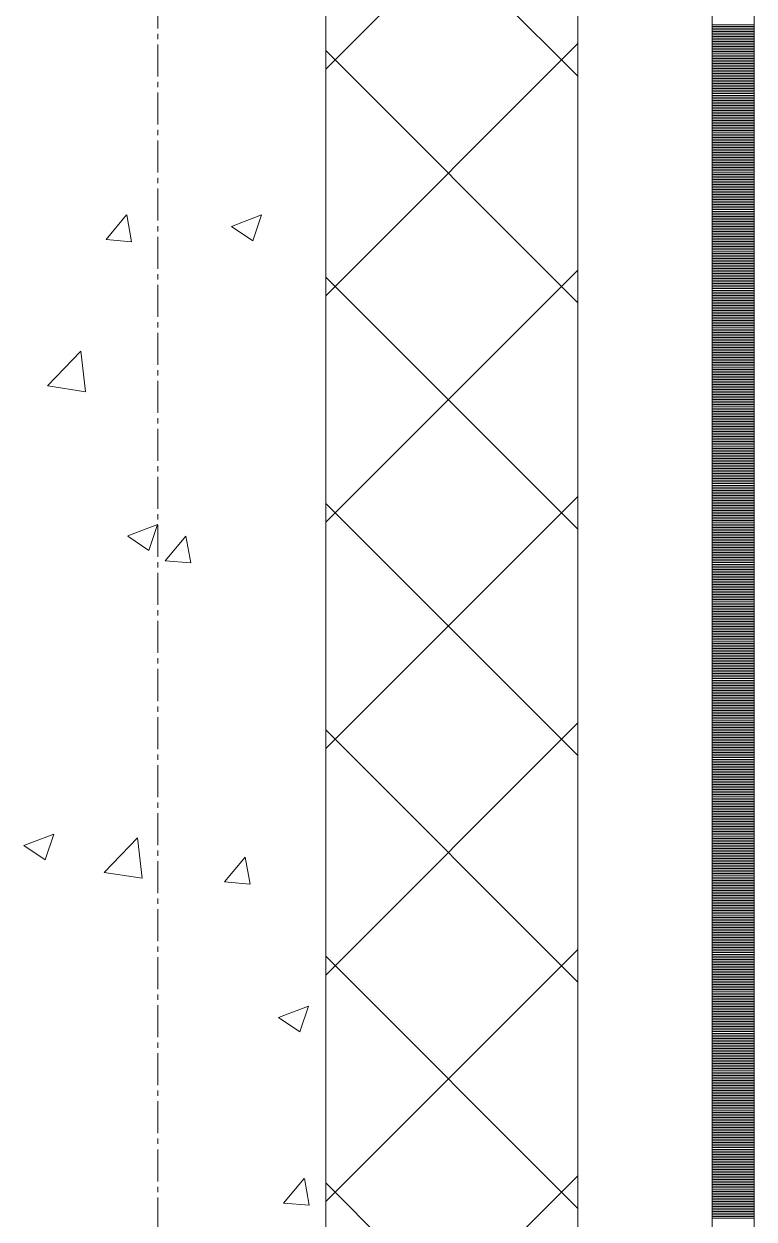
# Model space of a CAD drawing. Header units: millimetres. Extents: x 470010 to 1231400, y -134005 to 421770.
# Drawn here: x 529025 to 529460, y -79570 to -78859 of the extents above; entities that cross this region are included whole.
import ezdxf

# ---------------------------------------------------------------- set-up
doc = ezdxf.new("R2010")
doc.units = ezdxf.units.MM
doc.linetypes.add('CENTER2', pattern=[28.575, 19.05, -3.175, 3.175, -3.175])
doc.layers.add('АР_Оси_РД_100', color=7, linetype='Continuous', lineweight=0, true_color=0x525252)
for name, color, linetype, lineweight in [('АР_Стены ПЕНОблок', 52, 'Continuous', 20), ('АР_Тонкая', 254, 'Continuous', 5), ('АР_Утеплитель', 31, 'Continuous', 0), ('АР_Штриховка', 8, 'Continuous', 0)]:
    doc.layers.add(name, color=color, linetype=linetype, lineweight=lineweight)

msp = doc.modelspace()

# ---------------------------------------------------------------- linework, layer by layer
at = {"layer": 'АР_Оси_РД_100', "linetype": 'CENTER2'}
msp.add_line((529104.533, -97435.876), (529104.533, -61707.197), dxfattribs=at)
at = {"layer": 'АР_Стены ПЕНОблок', "color": 18, "linetype": 'Continuous', "lineweight": 20, "true_color": 0x000000}
msp.add_line((529204.532, -81935.876), (529204.532, -71735.876), dxfattribs=at)
at = {"layer": 'АР_Тонкая', "color": 18, "linetype": 'Continuous', "lineweight": 5, "true_color": 0x000000}
for p, q in [((529354.532, -71735.876), (529354.532, -81935.876)), ((529434.532, -81935.876), (529434.532, -71735.876)), ((529434.532, -71735.876), (529434.532, -81935.876)), ((529459.532, -81935.876), (529459.532, -71735.876))]:
    msp.add_line(p, q, dxfattribs=at)
at = {"layer": 'АР_Утеплитель', "color": 18, "linetype": 'Continuous', "lineweight": 0, "true_color": 0x000000}
for p, q in [((529204.532, -71735.876), (529204.532, -81935.876)), ((529354.532, -81935.876), (529354.532, -71735.876))]:
    msp.add_line(p, q, dxfattribs=at)
at = {"layer": 'АР_Штриховка', "color": 18, "linetype": 'Continuous', "lineweight": 0, "true_color": 0x000000}
for p, q in [((529204.532, -78886.396), (529354.532, -78736.396)), ((529354.532, -78890.54), (529204.532, -78740.54)), ((529434.532, -78859.876), (529459.532, -78859.876)), ((529434.532, -78860.876), (529459.532, -78860.876)), ((529434.532, -78861.876), (529459.532, -78861.876)), ((529434.532, -78862.876), (529459.532, -78862.876)), ((529434.532, -78863.876), (529459.532, -78863.876)), ((529204.532, -79021.1), (529354.532, -78871.1)), ((529434.532, -78864.876), (529459.532, -78864.876)), ((529434.532, -78865.876), (529459.532, -78865.876)), ((529434.532, -78866.876), (529459.532, -78866.876)), ((529434.532, -78867.876), (529459.532, -78867.876)), ((529434.532, -78868.876), (529459.532, -78868.876)), ((529434.532, -78869.876), (529459.532, -78869.876)), ((529434.532, -78870.876), (529459.532, -78870.876)), ((529354.532, -79025.243), (529204.532, -78875.243)), ((529434.532, -78871.876), (529459.532, -78871.876)), ((529434.532, -78872.876), (529459.532, -78872.876)), ((529434.532, -78873.876), (529459.532, -78873.876)), ((529434.532, -78874.876), (529459.532, -78874.876)), ((529434.532, -78875.876), (529459.532, -78875.876)), ((529434.532, -78876.876), (529459.532, -78876.876)), ((529434.532, -78877.876), (529459.532, -78877.876)), ((529434.532, -78878.876), (529459.532, -78878.876)), ((529434.532, -78879.876), (529459.532, -78879.876)), ((529434.532, -78880.876), (529459.532, -78880.876)), ((529434.532, -78881.876), (529459.532, -78881.876)), ((529434.532, -78882.876), (529459.532, -78882.876)), ((529434.532, -78883.876), (529459.532, -78883.876)), ((529434.532, -78884.876), (529459.532, -78884.876)), ((529434.532, -78885.876), (529459.532, -78885.876)), ((529434.532, -78886.876), (529459.532, -78886.876)), ((529434.532, -78887.876), (529459.532, -78887.876)), ((529434.532, -78888.876), (529459.532, -78888.876)), ((529434.532, -78889.876), (529459.532, -78889.876)), ((529434.532, -78890.876), (529459.532, -78890.876)), ((529434.532, -78891.876), (529459.532, -78891.876)), ((529434.532, -78892.876), (529459.532, -78892.876)), ((529434.532, -78893.876), (529459.532, -78893.876)), ((529434.532, -78894.876), (529459.532, -78894.876)), ((529434.532, -78895.876), (529459.532, -78895.876)), ((529434.532, -78896.876), (529459.532, -78896.876)), ((529434.532, -78897.876), (529459.532, -78897.876)), ((529434.532, -78898.876), (529459.532, -78898.876)), ((529434.532, -78899.876), (529459.532, -78899.876)), ((529434.532, -78900.876), (529459.532, -78900.876)), ((529434.532, -78901.876), (529459.532, -78901.876)), ((529434.532, -78902.876), (529459.532, -78902.876)), ((529434.532, -78903.876), (529459.532, -78903.876)), ((529434.532, -78904.876), (529459.532, -78904.876)), ((529434.532, -78905.876), (529459.532, -78905.876)), ((529434.532, -78906.876), (529459.532, -78906.876)), ((529434.532, -78907.876), (529459.532, -78907.876)), ((529434.532, -78908.876), (529459.532, -78908.876)), ((529434.532, -78909.876), (529459.532, -78909.876)), ((529434.532, -78910.876), (529459.532, -78910.876)), ((529434.532, -78911.876), (529459.532, -78911.876)), ((529434.532, -78912.876), (529459.532, -78912.876)), ((529434.532, -78913.876), (529459.532, -78913.876)), ((529434.532, -78914.876), (529459.532, -78914.876)), ((529434.532, -78915.876), (529459.532, -78915.876)), ((529434.532, -78916.876), (529459.532, -78916.876)), ((529434.532, -78917.876), (529459.532, -78917.876)), ((529434.532, -78918.876), (529459.532, -78918.876)), ((529434.532, -78919.876), (529459.532, -78919.876)), ((529434.532, -78920.876), (529459.532, -78920.876)), ((529434.532, -78921.876), (529459.532, -78921.876)), ((529434.532, -78922.876), (529459.532, -78922.876)), ((529434.532, -78923.876), (529459.532, -78923.876)), ((529434.532, -78924.876), (529459.532, -78924.876)), ((529434.532, -78925.876), (529459.532, -78925.876)), ((529434.532, -78926.876), (529459.532, -78926.876)), ((529434.532, -78927.876), (529459.532, -78927.876)), ((529434.532, -78928.876), (529459.532, -78928.876)), ((529434.532, -78929.876), (529459.532, -78929.876)), ((529434.532, -78930.876), (529459.532, -78930.876)), ((529434.532, -78931.876), (529459.532, -78931.876)), ((529434.532, -78932.876), (529459.532, -78932.876)), ((529434.532, -78933.876), (529459.532, -78933.876)), ((529434.532, -78934.876), (529459.532, -78934.876)), ((529434.532, -78935.876), (529459.532, -78935.876)), ((529434.532, -78936.876), (529459.532, -78936.876)), ((529434.532, -78937.876), (529459.532, -78937.876)), ((529434.532, -78938.876), (529459.532, -78938.876)), ((529434.532, -78939.876), (529459.532, -78939.876)), ((529434.532, -78940.876), (529459.532, -78940.876)), ((529434.532, -78941.876), (529459.532, -78941.876)), ((529434.532, -78942.876), (529459.532, -78942.876)), ((529434.532, -78943.876), (529459.532, -78943.876)), ((529434.532, -78944.876), (529459.532, -78944.876)), ((529434.532, -78945.876), (529459.532, -78945.876)), ((529434.532, -78946.876), (529459.532, -78946.876)), ((529434.532, -78947.876), (529459.532, -78947.876)), ((529434.532, -78948.876), (529459.532, -78948.876)), ((529434.532, -78949.876), (529459.532, -78949.876)), ((529434.532, -78950.876), (529459.532, -78950.876)), ((529434.532, -78951.876), (529459.532, -78951.876)), ((529434.532, -78952.876), (529459.532, -78952.876)), ((529434.532, -78953.876), (529459.532, -78953.876)), ((529434.532, -78954.876), (529459.532, -78954.876)), ((529434.532, -78955.876), (529459.532, -78955.876)), ((529434.532, -78956.876), (529459.532, -78956.876)), ((529434.532, -78957.876), (529459.532, -78957.876)), ((529434.532, -78958.876), (529459.532, -78958.876)), ((529434.532, -78959.876), (529459.532, -78959.876)), ((529434.532, -78960.876), (529459.532, -78960.876)), ((529434.532, -78961.876), (529459.532, -78961.876)), ((529434.532, -78962.876), (529459.532, -78962.876)), ((529434.532, -78963.876), (529459.532, -78963.876)), ((529434.532, -78964.876), (529459.532, -78964.876)), ((529434.532, -78965.876), (529459.532, -78965.876)), ((529434.532, -78966.876), (529459.532, -78966.876)), ((529434.532, -78967.876), (529459.532, -78967.876)), ((529434.532, -78968.876), (529459.532, -78968.876)), ((529434.532, -78969.876), (529459.532, -78969.876)), ((529073.774, -78987.645), (529086.019, -78973.052)), ((529089.029, -78988.961), (529086.092, -78973.04)), ((529148.507, -78979.806), (529166.291, -78972.979)), ((529161.126, -78988.373), (529166.276, -78973.024)), ((529434.532, -78970.876), (529459.532, -78970.876)), ((529434.532, -78971.876), (529459.532, -78971.876)), ((529434.532, -78972.876), (529459.532, -78972.876)), ((529434.532, -78973.876), (529459.532, -78973.876)), ((529434.532, -78974.876), (529459.532, -78974.876)), ((529434.532, -78975.876), (529459.532, -78975.876)), ((529434.532, -78976.876), (529459.532, -78976.876)), ((529434.532, -78977.876), (529459.532, -78977.876)), ((529148.487, -78979.85), (529161.121, -78988.372)), ((529434.532, -78978.876), (529459.532, -78978.876)), ((529434.532, -78979.876), (529459.532, -78979.876)), ((529434.532, -78980.876), (529459.532, -78980.876)), ((529434.532, -78981.876), (529459.532, -78981.876)), ((529434.532, -78982.876), (529459.532, -78982.876)), ((529434.532, -78983.876), (529459.532, -78983.876)), ((529434.532, -78984.876), (529459.532, -78984.876)), ((529073.774, -78987.647), (529088.956, -78988.975)), ((529434.532, -78985.876), (529459.532, -78985.876)), ((529434.532, -78986.876), (529459.532, -78986.876)), ((529434.532, -78987.876), (529459.532, -78987.876)), ((529434.532, -78988.876), (529459.532, -78988.876)), ((529434.532, -78989.876), (529459.532, -78989.876)), ((529434.532, -78990.876), (529459.532, -78990.876)), ((529434.532, -78991.876), (529459.532, -78991.876)), ((529434.532, -78992.876), (529459.532, -78992.876)), ((529434.532, -78993.876), (529459.532, -78993.876)), ((529434.532, -78994.876), (529459.532, -78994.876)), ((529434.532, -78995.876), (529459.532, -78995.876)), ((529434.532, -78996.876), (529459.532, -78996.876)), ((529434.532, -78997.876), (529459.532, -78997.876)), ((529434.532, -78998.876), (529459.532, -78998.876)), ((529204.532, -79155.804), (529354.532, -79005.804)), ((529434.532, -78999.876), (529459.532, -78999.876)), ((529434.532, -79000.876), (529459.532, -79000.876)), ((529434.532, -79001.876), (529459.532, -79001.876)), ((529434.532, -79002.876), (529459.532, -79002.876)), ((529434.532, -79003.876), (529459.532, -79003.876)), ((529434.532, -79004.876), (529459.532, -79004.876)), ((529434.532, -79005.876), (529459.532, -79005.876)), ((529354.532, -79159.947), (529204.532, -79009.947)), ((529434.532, -79006.876), (529459.532, -79006.876)), ((529434.532, -79007.876), (529459.532, -79007.876)), ((529434.532, -79008.876), (529459.532, -79008.876)), ((529434.532, -79009.876), (529459.532, -79009.876)), ((529434.532, -79010.876), (529459.532, -79010.876)), ((529434.532, -79011.876), (529459.532, -79011.876)), ((529434.532, -79012.876), (529459.532, -79012.876)), ((529434.532, -79013.876), (529459.532, -79013.876)), ((529434.532, -79014.876), (529459.532, -79014.876)), ((529434.532, -79015.876), (529459.532, -79015.876)), ((529434.532, -79016.876), (529459.532, -79016.876)), ((529434.532, -79017.876), (529459.532, -79017.876)), ((529434.532, -79018.876), (529459.532, -79018.876)), ((529434.532, -79019.876), (529459.532, -79019.876)), ((529434.532, -79020.876), (529459.532, -79020.876)), ((529434.532, -79021.876), (529459.532, -79021.876)), ((529434.532, -79022.876), (529459.532, -79022.876)), ((529434.532, -79023.876), (529459.532, -79023.876)), ((529434.532, -79024.876), (529459.532, -79024.876)), ((529434.532, -79025.876), (529459.532, -79025.876)), ((529434.532, -79026.876), (529459.532, -79026.876)), ((529434.532, -79027.876), (529459.532, -79027.876)), ((529434.532, -79028.876), (529459.532, -79028.876)), ((529434.532, -79029.876), (529459.532, -79029.876)), ((529434.532, -79030.876), (529459.532, -79030.876)), ((529434.532, -79031.876), (529459.532, -79031.876)), ((529434.532, -79032.876), (529459.532, -79032.876)), ((529434.532, -79033.876), (529459.532, -79033.876)), ((529434.532, -79034.876), (529459.532, -79034.876)), ((529434.532, -79035.876), (529459.532, -79035.876)), ((529434.532, -79036.876), (529459.532, -79036.876)), ((529434.532, -79037.876), (529459.532, -79037.876)), ((529434.532, -79038.876), (529459.532, -79038.876)), ((529434.532, -79039.876), (529459.532, -79039.876)), ((529434.532, -79040.876), (529459.532, -79040.876)), ((529434.532, -79041.876), (529459.532, -79041.876)), ((529434.532, -79042.876), (529459.532, -79042.876)), ((529434.532, -79043.876), (529459.532, -79043.876)), ((529434.532, -79044.876), (529459.532, -79044.876)), ((529434.532, -79045.876), (529459.532, -79045.876)), ((529434.532, -79046.876), (529459.532, -79046.876)), ((529434.532, -79047.876), (529459.532, -79047.876)), ((529434.532, -79048.876), (529459.532, -79048.876)), ((529039.026, -79074.639), (529058.81, -79054.02)), ((529061.637, -79078.14), (529058.831, -79054.017)), ((529434.532, -79049.876), (529459.532, -79049.876)), ((529434.532, -79050.876), (529459.532, -79050.876)), ((529434.532, -79051.876), (529459.532, -79051.876)), ((529434.532, -79052.876), (529459.532, -79052.876)), ((529434.532, -79053.876), (529459.532, -79053.876)), ((529434.532, -79054.876), (529459.532, -79054.876)), ((529434.532, -79055.876), (529459.532, -79055.876)), ((529434.532, -79056.876), (529459.532, -79056.876)), ((529434.532, -79057.876), (529459.532, -79057.876)), ((529434.532, -79058.876), (529459.532, -79058.876)), ((529434.532, -79059.876), (529459.532, -79059.876)), ((529434.532, -79060.876), (529459.532, -79060.876)), ((529434.532, -79061.876), (529459.532, -79061.876)), ((529434.532, -79062.876), (529459.532, -79062.876)), ((529434.532, -79063.876), (529459.532, -79063.876)), ((529434.532, -79064.876), (529459.532, -79064.876)), ((529434.532, -79065.876), (529459.532, -79065.876)), ((529434.532, -79066.876), (529459.532, -79066.876)), ((529434.532, -79067.876), (529459.532, -79067.876)), ((529434.532, -79068.876), (529459.532, -79068.876)), ((529434.532, -79069.876), (529459.532, -79069.876)), ((529039.042, -79074.671), (529061.631, -79078.174)), ((529434.532, -79070.876), (529459.532, -79070.876)), ((529434.532, -79071.876), (529459.532, -79071.876)), ((529434.532, -79072.876), (529459.532, -79072.876)), ((529434.532, -79073.876), (529459.532, -79073.876)), ((529434.532, -79074.876), (529459.532, -79074.876)), ((529434.532, -79075.876), (529459.532, -79075.876)), ((529434.532, -79076.876), (529459.532, -79076.876)), ((529434.532, -79077.876), (529459.532, -79077.876)), ((529434.532, -79078.876), (529459.532, -79078.876)), ((529434.532, -79079.876), (529459.532, -79079.876)), ((529434.532, -79080.876), (529459.532, -79080.876)), ((529434.532, -79081.876), (529459.532, -79081.876)), ((529434.532, -79082.876), (529459.532, -79082.876)), ((529434.532, -79083.876), (529459.532, -79083.876)), ((529434.532, -79084.876), (529459.532, -79084.876)), ((529434.532, -79085.876), (529459.532, -79085.876)), ((529434.532, -79086.876), (529459.532, -79086.876)), ((529434.532, -79087.876), (529459.532, -79087.876)), ((529434.532, -79088.876), (529459.532, -79088.876)), ((529434.532, -79089.876), (529459.532, -79089.876)), ((529434.532, -79090.876), (529459.532, -79090.876)), ((529434.532, -79091.876), (529459.532, -79091.876)), ((529434.532, -79092.876), (529459.532, -79092.876)), ((529434.532, -79093.876), (529459.532, -79093.876)), ((529434.532, -79094.876), (529459.532, -79094.876)), ((529434.532, -79095.876), (529459.532, -79095.876)), ((529434.532, -79096.876), (529459.532, -79096.876)), ((529434.532, -79097.876), (529459.532, -79097.876)), ((529434.532, -79098.876), (529459.532, -79098.876)), ((529434.532, -79099.876), (529459.532, -79099.876)), ((529434.532, -79100.876), (529459.532, -79100.876)), ((529434.532, -79101.876), (529459.532, -79101.876)), ((529434.532, -79102.876), (529459.532, -79102.876)), ((529434.532, -79103.876), (529459.532, -79103.876)), ((529434.532, -79104.876), (529459.532, -79104.876)), ((529434.532, -79105.876), (529459.532, -79105.876)), ((529434.532, -79106.876), (529459.532, -79106.876)), ((529434.532, -79107.876), (529459.532, -79107.876)), ((529434.532, -79108.876), (529459.532, -79108.876)), ((529434.532, -79109.876), (529459.532, -79109.876)), ((529434.532, -79110.876), (529459.532, -79110.876)), ((529434.532, -79111.876), (529459.532, -79111.876)), ((529434.532, -79112.876), (529459.532, -79112.876)), ((529434.532, -79113.876), (529459.532, -79113.876)), ((529434.532, -79114.876), (529459.532, -79114.876)), ((529434.532, -79115.876), (529459.532, -79115.876)), ((529434.532, -79116.876), (529459.532, -79116.876)), ((529434.532, -79117.876), (529459.532, -79117.876)), ((529434.532, -79118.876), (529459.532, -79118.876)), ((529434.532, -79119.876), (529459.532, -79119.876)), ((529434.532, -79120.876), (529459.532, -79120.876)), ((529434.532, -79121.876), (529459.532, -79121.876)), ((529434.532, -79122.876), (529459.532, -79122.876)), ((529434.532, -79123.876), (529459.532, -79123.876)), ((529434.532, -79124.876), (529459.532, -79124.876)), ((529434.532, -79125.876), (529459.532, -79125.876)), ((529434.532, -79126.876), (529459.532, -79126.876)), ((529434.532, -79127.876), (529459.532, -79127.876)), ((529434.532, -79128.876), (529459.532, -79128.876)), ((529434.532, -79129.876), (529459.532, -79129.876)), ((529434.532, -79130.876), (529459.532, -79130.876)), ((529434.532, -79131.876), (529459.532, -79131.876)), ((529434.532, -79132.876), (529459.532, -79132.876)), ((529434.532, -79133.876), (529459.532, -79133.876)), ((529204.532, -79290.507), (529354.532, -79140.507)), ((529434.532, -79134.876), (529459.532, -79134.876)), ((529434.532, -79135.876), (529459.532, -79135.876)), ((529434.532, -79136.876), (529459.532, -79136.876)), ((529434.532, -79137.876), (529459.532, -79137.876)), ((529434.532, -79138.876), (529459.532, -79138.876)), ((529434.532, -79139.876), (529459.532, -79139.876)), ((529434.532, -79140.876), (529459.532, -79140.876)), ((529354.532, -79294.651), (529204.532, -79144.651)), ((529434.532, -79141.876), (529459.532, -79141.876)), ((529434.532, -79142.876), (529459.532, -79142.876)), ((529434.532, -79143.876), (529459.532, -79143.876)), ((529434.532, -79144.876), (529459.532, -79144.876)), ((529434.532, -79145.876), (529459.532, -79145.876)), ((529434.532, -79146.876), (529459.532, -79146.876)), ((529434.532, -79147.876), (529459.532, -79147.876)), ((529434.532, -79148.876), (529459.532, -79148.876)), ((529434.532, -79149.876), (529459.532, -79149.876)), ((529434.532, -79150.876), (529459.532, -79150.876)), ((529434.532, -79151.876), (529459.532, -79151.876)), ((529434.532, -79152.876), (529459.532, -79152.876)), ((529434.532, -79153.876), (529459.532, -79153.876)), ((529434.532, -79154.876), (529459.532, -79154.876)), ((529086.705, -79163.994), (529104.489, -79157.167)), ((529099.324, -79172.561), (529104.474, -79157.212)), ((529434.532, -79155.876), (529459.532, -79155.876)), ((529434.532, -79156.876), (529459.532, -79156.876)), ((529434.532, -79157.876), (529459.532, -79157.876)), ((529434.532, -79158.876), (529459.532, -79158.876)), ((529434.532, -79159.876), (529459.532, -79159.876)), ((529434.532, -79160.876), (529459.532, -79160.876)), ((529434.532, -79161.876), (529459.532, -79161.876)), ((529086.685, -79164.038), (529099.319, -79172.56)), ((529109.017, -79178.702), (529121.262, -79164.109)), ((529124.271, -79180.018), (529121.335, -79164.097)), ((529434.532, -79162.876), (529459.532, -79162.876)), ((529434.532, -79163.876), (529459.532, -79163.876)), ((529434.532, -79164.876), (529459.532, -79164.876)), ((529434.532, -79165.876), (529459.532, -79165.876)), ((529434.532, -79166.876), (529459.532, -79166.876)), ((529434.532, -79167.876), (529459.532, -79167.876)), ((529434.532, -79168.876), (529459.532, -79168.876)), ((529434.532, -79169.876), (529459.532, -79169.876)), ((529434.532, -79170.876), (529459.532, -79170.876)), ((529434.532, -79171.876), (529459.532, -79171.876)), ((529434.532, -79172.876), (529459.532, -79172.876)), ((529434.532, -79173.876), (529459.532, -79173.876)), ((529434.532, -79174.876), (529459.532, -79174.876)), ((529434.532, -79175.876), (529459.532, -79175.876)), ((529434.532, -79176.876), (529459.532, -79176.876)), ((529109.017, -79178.703), (529124.199, -79180.032)), ((529434.532, -79177.876), (529459.532, -79177.876)), ((529434.532, -79178.876), (529459.532, -79178.876)), ((529434.532, -79179.876), (529459.532, -79179.876)), ((529434.532, -79180.876), (529459.532, -79180.876)), ((529434.532, -79181.876), (529459.532, -79181.876)), ((529434.532, -79182.876), (529459.532, -79182.876)), ((529434.532, -79183.876), (529459.532, -79183.876)), ((529434.532, -79184.876), (529459.532, -79184.876)), ((529434.532, -79185.876), (529459.532, -79185.876)), ((529434.532, -79186.876), (529459.532, -79186.876)), ((529434.532, -79187.876), (529459.532, -79187.876)), ((529434.532, -79188.876), (529459.532, -79188.876)), ((529434.532, -79189.876), (529459.532, -79189.876)), ((529434.532, -79190.876), (529459.532, -79190.876)), ((529434.532, -79191.876), (529459.532, -79191.876)), ((529434.532, -79192.876), (529459.532, -79192.876)), ((529434.532, -79193.876), (529459.532, -79193.876)), ((529434.532, -79194.876), (529459.532, -79194.876)), ((529434.532, -79195.876), (529459.532, -79195.876)), ((529434.532, -79196.876), (529459.532, -79196.876)), ((529434.532, -79197.876), (529459.532, -79197.876)), ((529434.532, -79198.876), (529459.532, -79198.876)), ((529434.532, -79199.876), (529459.532, -79199.876)), ((529434.532, -79200.876), (529459.532, -79200.876)), ((529434.532, -79201.876), (529459.532, -79201.876)), ((529434.532, -79202.876), (529459.532, -79202.876)), ((529434.532, -79203.876), (529459.532, -79203.876)), ((529434.532, -79204.876), (529459.532, -79204.876)), ((529434.532, -79205.876), (529459.532, -79205.876)), ((529434.532, -79206.876), (529459.532, -79206.876)), ((529434.532, -79207.876), (529459.532, -79207.876)), ((529434.532, -79208.876), (529459.532, -79208.876)), ((529434.532, -79209.876), (529459.532, -79209.876)), ((529434.532, -79210.876), (529459.532, -79210.876)), ((529434.532, -79211.876), (529459.532, -79211.876)), ((529434.532, -79212.876), (529459.532, -79212.876)), ((529434.532, -79213.876), (529459.532, -79213.876)), ((529434.532, -79214.876), (529459.532, -79214.876)), ((529434.532, -79215.876), (529459.532, -79215.876)), ((529434.532, -79216.876), (529459.532, -79216.876)), ((529434.532, -79217.876), (529459.532, -79217.876)), ((529434.532, -79218.876), (529459.532, -79218.876)), ((529434.532, -79219.876), (529459.532, -79219.876)), ((529434.532, -79220.876), (529459.532, -79220.876)), ((529434.532, -79221.876), (529459.532, -79221.876)), ((529434.532, -79222.876), (529459.532, -79222.876)), ((529434.532, -79223.876), (529459.532, -79223.876)), ((529434.532, -79224.876), (529459.532, -79224.876)), ((529434.532, -79225.876), (529459.532, -79225.876)), ((529434.532, -79226.876), (529459.532, -79226.876)), ((529434.532, -79227.876), (529459.532, -79227.876)), ((529434.532, -79228.876), (529459.532, -79228.876)), ((529434.532, -79229.876), (529459.532, -79229.876)), ((529434.532, -79230.876), (529459.532, -79230.876)), ((529434.532, -79231.876), (529459.532, -79231.876)), ((529434.532, -79232.876), (529459.532, -79232.876)), ((529434.532, -79233.876), (529459.532, -79233.876)), ((529434.532, -79234.876), (529459.532, -79234.876)), ((529434.532, -79235.876), (529459.532, -79235.876)), ((529434.532, -79236.876), (529459.532, -79236.876)), ((529434.532, -79237.876), (529459.532, -79237.876)), ((529434.532, -79238.876), (529459.532, -79238.876)), ((529434.532, -79239.876), (529459.532, -79239.876)), ((529434.532, -79240.876), (529459.532, -79240.876)), ((529434.532, -79241.876), (529459.532, -79241.876)), ((529434.532, -79242.876), (529459.532, -79242.876)), ((529434.532, -79243.876), (529459.532, -79243.876)), ((529434.532, -79244.876), (529459.532, -79244.876)), ((529434.532, -79245.876), (529459.532, -79245.876)), ((529434.532, -79246.876), (529459.532, -79246.876)), ((529434.532, -79247.876), (529459.532, -79247.876)), ((529434.532, -79248.876), (529459.532, -79248.876)), ((529434.532, -79249.876), (529459.532, -79249.876)), ((529434.532, -79250.876), (529459.532, -79250.876)), ((529434.532, -79251.876), (529459.532, -79251.876)), ((529434.532, -79252.876), (529459.532, -79252.876)), ((529434.532, -79253.876), (529459.532, -79253.876)), ((529434.532, -79254.876), (529459.532, -79254.876)), ((529434.532, -79255.876), (529459.532, -79255.876)), ((529434.532, -79256.876), (529459.532, -79256.876)), ((529434.532, -79257.876), (529459.532, -79257.876)), ((529434.532, -79258.876), (529459.532, -79258.876)), ((529434.532, -79259.876), (529459.532, -79259.876)), ((529434.532, -79260.876), (529459.532, -79260.876)), ((529434.532, -79261.876), (529459.532, -79261.876)), ((529434.532, -79262.876), (529459.532, -79262.876)), ((529434.532, -79263.876), (529459.532, -79263.876)), ((529434.532, -79264.876), (529459.532, -79264.876)), ((529434.532, -79265.876), (529459.532, -79265.876)), ((529434.532, -79266.876), (529459.532, -79266.876)), ((529434.532, -79267.876), (529459.532, -79267.876)), ((529434.532, -79268.876), (529459.532, -79268.876)), ((529204.532, -79425.211), (529354.532, -79275.211)), ((529434.532, -79269.876), (529459.532, -79269.876)), ((529434.532, -79270.876), (529459.532, -79270.876)), ((529434.532, -79271.876), (529459.532, -79271.876)), ((529434.532, -79272.876), (529459.532, -79272.876)), ((529434.532, -79273.876), (529459.532, -79273.876)), ((529434.532, -79274.876), (529459.532, -79274.876)), ((529434.532, -79275.876), (529459.532, -79275.876)), ((529354.532, -79429.355), (529204.532, -79279.355)), ((529434.532, -79276.876), (529459.532, -79276.876)), ((529434.532, -79277.876), (529459.532, -79277.876)), ((529434.532, -79278.876), (529459.532, -79278.876)), ((529434.532, -79279.876), (529459.532, -79279.876)), ((529434.532, -79280.876), (529459.532, -79280.876)), ((529434.532, -79281.876), (529459.532, -79281.876)), ((529434.532, -79282.876), (529459.532, -79282.876)), ((529434.532, -79283.876), (529459.532, -79283.876)), ((529434.532, -79284.876), (529459.532, -79284.876)), ((529434.532, -79285.876), (529459.532, -79285.876)), ((529434.532, -79286.876), (529459.532, -79286.876)), ((529434.532, -79287.876), (529459.532, -79287.876)), ((529434.532, -79288.876), (529459.532, -79288.876)), ((529434.532, -79289.876), (529459.532, -79289.876)), ((529434.532, -79290.876), (529459.532, -79290.876)), ((529434.532, -79291.876), (529459.532, -79291.876)), ((529434.532, -79292.876), (529459.532, -79292.876)), ((529434.532, -79293.876), (529459.532, -79293.876)), ((529434.532, -79294.876), (529459.532, -79294.876)), ((529434.532, -79295.876), (529459.532, -79295.876)), ((529434.532, -79296.876), (529459.532, -79296.876)), ((529434.532, -79297.876), (529459.532, -79297.876)), ((529434.532, -79298.876), (529459.532, -79298.876)), ((529434.532, -79299.876), (529459.532, -79299.876)), ((529434.532, -79300.876), (529459.532, -79300.876)), ((529434.532, -79301.876), (529459.532, -79301.876)), ((529434.532, -79302.876), (529459.532, -79302.876)), ((529434.532, -79303.876), (529459.532, -79303.876)), ((529434.532, -79304.876), (529459.532, -79304.876)), ((529434.532, -79305.876), (529459.532, -79305.876)), ((529434.532, -79306.876), (529459.532, -79306.876)), ((529434.532, -79307.876), (529459.532, -79307.876)), ((529434.532, -79308.876), (529459.532, -79308.876)), ((529434.532, -79309.876), (529459.532, -79309.876)), ((529434.532, -79310.876), (529459.532, -79310.876)), ((529434.532, -79311.876), (529459.532, -79311.876)), ((529434.532, -79312.876), (529459.532, -79312.876)), ((529434.532, -79313.876), (529459.532, -79313.876)), ((529434.532, -79314.876), (529459.532, -79314.876)), ((529434.532, -79315.876), (529459.532, -79315.876)), ((529434.532, -79316.876), (529459.532, -79316.876)), ((529434.532, -79317.876), (529459.532, -79317.876)), ((529434.532, -79318.876), (529459.532, -79318.876)), ((529434.532, -79319.876), (529459.532, -79319.876)), ((529434.532, -79320.876), (529459.532, -79320.876)), ((529434.532, -79321.876), (529459.532, -79321.876)), ((529434.532, -79322.876), (529459.532, -79322.876)), ((529434.532, -79323.876), (529459.532, -79323.876)), ((529434.532, -79324.876), (529459.532, -79324.876)), ((529434.532, -79325.876), (529459.532, -79325.876)), ((529434.532, -79326.876), (529459.532, -79326.876)), ((529434.532, -79327.876), (529459.532, -79327.876)), ((529434.532, -79328.876), (529459.532, -79328.876)), ((529434.532, -79329.876), (529459.532, -79329.876)), ((529434.532, -79330.876), (529459.532, -79330.876)), ((529434.532, -79331.876), (529459.532, -79331.876)), ((529434.532, -79332.876), (529459.532, -79332.876)), ((529434.532, -79333.876), (529459.532, -79333.876)), ((529434.532, -79334.876), (529459.532, -79334.876)), ((529434.532, -79335.876), (529459.532, -79335.876)), ((529434.532, -79336.876), (529459.532, -79336.876)), ((529434.532, -79337.876), (529459.532, -79337.876)), ((529434.532, -79338.876), (529459.532, -79338.876)), ((529434.532, -79339.876), (529459.532, -79339.876)), ((529024.903, -79348.182), (529042.687, -79341.355)), ((529037.522, -79356.749), (529042.672, -79341.4)), ((529072.701, -79364.107), (529092.485, -79343.488)), ((529095.312, -79367.608), (529092.505, -79343.486)), ((529434.532, -79340.876), (529459.532, -79340.876)), ((529434.532, -79341.876), (529459.532, -79341.876)), ((529434.532, -79342.876), (529459.532, -79342.876)), ((529434.532, -79343.876), (529459.532, -79343.876)), ((529434.532, -79344.876), (529459.532, -79344.876)), ((529434.532, -79345.876), (529459.532, -79345.876)), ((529434.532, -79346.876), (529459.532, -79346.876)), ((529024.883, -79348.226), (529037.517, -79356.748)), ((529434.532, -79347.876), (529459.532, -79347.876)), ((529434.532, -79348.876), (529459.532, -79348.876)), ((529434.532, -79349.876), (529459.532, -79349.876)), ((529434.532, -79350.876), (529459.532, -79350.876)), ((529434.532, -79351.876), (529459.532, -79351.876)), ((529434.532, -79352.876), (529459.532, -79352.876)), ((529434.532, -79353.876), (529459.532, -79353.876)), ((529144.261, -79369.759), (529156.506, -79355.166)), ((529159.514, -79371.075), (529156.577, -79355.154)), ((529434.532, -79354.876), (529459.532, -79354.876)), ((529434.532, -79355.876), (529459.532, -79355.876)), ((529434.532, -79356.876), (529459.532, -79356.876)), ((529434.532, -79357.876), (529459.532, -79357.876)), ((529434.532, -79358.876), (529459.532, -79358.876)), ((529434.532, -79359.876), (529459.532, -79359.876)), ((529434.532, -79360.876), (529459.532, -79360.876)), ((529072.716, -79364.139), (529095.306, -79367.643)), ((529434.532, -79361.876), (529459.532, -79361.876)), ((529434.532, -79362.876), (529459.532, -79362.876)), ((529434.532, -79363.876), (529459.532, -79363.876)), ((529434.532, -79364.876), (529459.532, -79364.876)), ((529434.532, -79365.876), (529459.532, -79365.876)), ((529434.532, -79366.876), (529459.532, -79366.876)), ((529434.532, -79367.876), (529459.532, -79367.876)), ((529434.532, -79368.876), (529459.532, -79368.876)), ((529144.261, -79369.76), (529159.443, -79371.088)), ((529434.532, -79369.876), (529459.532, -79369.876)), ((529434.532, -79370.876), (529459.532, -79370.876)), ((529434.532, -79371.876), (529459.532, -79371.876)), ((529434.532, -79372.876), (529459.532, -79372.876)), ((529434.532, -79373.876), (529459.532, -79373.876)), ((529434.532, -79374.876), (529459.532, -79374.876)), ((529434.532, -79375.876), (529459.532, -79375.876)), ((529434.532, -79376.876), (529459.532, -79376.876)), ((529434.532, -79377.876), (529459.532, -79377.876)), ((529434.532, -79378.876), (529459.532, -79378.876)), ((529434.532, -79379.876), (529459.532, -79379.876)), ((529434.532, -79380.876), (529459.532, -79380.876)), ((529434.532, -79381.876), (529459.532, -79381.876)), ((529434.532, -79382.876), (529459.532, -79382.876)), ((529434.532, -79383.876), (529459.532, -79383.876)), ((529434.532, -79384.876), (529459.532, -79384.876)), ((529434.532, -79385.876), (529459.532, -79385.876)), ((529434.532, -79386.876), (529459.532, -79386.876)), ((529434.532, -79387.876), (529459.532, -79387.876)), ((529434.532, -79388.876), (529459.532, -79388.876)), ((529434.532, -79389.876), (529459.532, -79389.876)), ((529434.532, -79390.876), (529459.532, -79390.876)), ((529434.532, -79391.876), (529459.532, -79391.876)), ((529434.532, -79392.876), (529459.532, -79392.876)), ((529434.532, -79393.876), (529459.532, -79393.876)), ((529434.532, -79394.876), (529459.532, -79394.876)), ((529434.532, -79395.876), (529459.532, -79395.876)), ((529434.532, -79396.876), (529459.532, -79396.876)), ((529434.532, -79397.876), (529459.532, -79397.876)), ((529434.532, -79398.876), (529459.532, -79398.876)), ((529434.532, -79399.876), (529459.532, -79399.876)), ((529434.532, -79400.876), (529459.532, -79400.876)), ((529434.532, -79401.876), (529459.532, -79401.876)), ((529434.532, -79402.876), (529459.532, -79402.876)), ((529434.532, -79403.876), (529459.532, -79403.876)), ((529204.532, -79559.915), (529354.532, -79409.915)), ((529434.532, -79404.876), (529459.532, -79404.876)), ((529434.532, -79405.876), (529459.532, -79405.876)), ((529434.532, -79406.876), (529459.532, -79406.876)), ((529434.532, -79407.876), (529459.532, -79407.876)), ((529434.532, -79408.876), (529459.532, -79408.876)), ((529434.532, -79409.876), (529459.532, -79409.876)), ((529434.532, -79410.876), (529459.532, -79410.876)), ((529354.532, -79564.059), (529204.532, -79414.059)), ((529434.532, -79411.876), (529459.532, -79411.876)), ((529434.532, -79412.876), (529459.532, -79412.876)), ((529434.532, -79413.876), (529459.532, -79413.876)), ((529434.532, -79414.876), (529459.532, -79414.876)), ((529434.532, -79415.876), (529459.532, -79415.876)), ((529434.532, -79416.876), (529459.532, -79416.876)), ((529434.532, -79417.876), (529459.532, -79417.876)), ((529434.532, -79418.876), (529459.532, -79418.876)), ((529434.532, -79419.876), (529459.532, -79419.876)), ((529434.532, -79420.876), (529459.532, -79420.876)), ((529434.532, -79421.876), (529459.532, -79421.876)), ((529434.532, -79422.876), (529459.532, -79422.876)), ((529434.532, -79423.876), (529459.532, -79423.876)), ((529434.532, -79424.876), (529459.532, -79424.876)), ((529434.532, -79425.876), (529459.532, -79425.876)), ((529434.532, -79426.876), (529459.532, -79426.876)), ((529434.532, -79427.876), (529459.532, -79427.876)), ((529434.532, -79428.876), (529459.532, -79428.876)), ((529434.532, -79429.876), (529459.532, -79429.876)), ((529434.532, -79430.876), (529459.532, -79430.876)), ((529434.532, -79431.876), (529459.532, -79431.876)), ((529434.532, -79432.876), (529459.532, -79432.876)), ((529434.532, -79433.876), (529459.532, -79433.876)), ((529434.532, -79434.876), (529459.532, -79434.876)), ((529434.532, -79435.876), (529459.532, -79435.876)), ((529434.532, -79436.876), (529459.532, -79436.876)), ((529434.532, -79437.876), (529459.532, -79437.876)), ((529434.532, -79438.876), (529459.532, -79438.876)), ((529434.532, -79439.876), (529459.532, -79439.876)), ((529176.517, -79450.447), (529194.302, -79443.621)), ((529189.136, -79459.014), (529194.286, -79443.665)), ((529434.532, -79440.876), (529459.532, -79440.876)), ((529434.532, -79441.876), (529459.532, -79441.876)), ((529434.532, -79442.876), (529459.532, -79442.876)), ((529434.532, -79443.876), (529459.532, -79443.876)), ((529434.532, -79444.876), (529459.532, -79444.876)), ((529434.532, -79445.876), (529459.532, -79445.876)), ((529434.532, -79446.876), (529459.532, -79446.876)), ((529176.497, -79450.491), (529189.132, -79459.013)), ((529434.532, -79447.876), (529459.532, -79447.876)), ((529434.532, -79448.876), (529459.532, -79448.876)), ((529434.532, -79449.876), (529459.532, -79449.876)), ((529434.532, -79450.876), (529459.532, -79450.876)), ((529434.532, -79451.876), (529459.532, -79451.876)), ((529434.532, -79452.876), (529459.532, -79452.876)), ((529434.532, -79453.876), (529459.532, -79453.876)), ((529434.532, -79454.876), (529459.532, -79454.876)), ((529434.532, -79455.876), (529459.532, -79455.876)), ((529434.532, -79456.876), (529459.532, -79456.876)), ((529434.532, -79457.876), (529459.532, -79457.876)), ((529434.532, -79458.876), (529459.532, -79458.876)), ((529434.532, -79459.876), (529459.532, -79459.876)), ((529434.532, -79460.876), (529459.532, -79460.876)), ((529434.532, -79461.876), (529459.532, -79461.876)), ((529434.532, -79462.876), (529459.532, -79462.876)), ((529434.532, -79463.876), (529459.532, -79463.876)), ((529434.532, -79464.876), (529459.532, -79464.876)), ((529434.532, -79465.876), (529459.532, -79465.876)), ((529434.532, -79466.876), (529459.532, -79466.876)), ((529434.532, -79467.876), (529459.532, -79467.876)), ((529434.532, -79468.876), (529459.532, -79468.876)), ((529434.532, -79469.876), (529459.532, -79469.876)), ((529434.532, -79470.876), (529459.532, -79470.876)), ((529434.532, -79471.876), (529459.532, -79471.876)), ((529434.532, -79472.876), (529459.532, -79472.876)), ((529434.532, -79473.876), (529459.532, -79473.876)), ((529434.532, -79474.876), (529459.532, -79474.876)), ((529434.532, -79475.876), (529459.532, -79475.876)), ((529434.532, -79476.876), (529459.532, -79476.876)), ((529434.532, -79477.876), (529459.532, -79477.876)), ((529434.532, -79478.876), (529459.532, -79478.876)), ((529434.532, -79479.876), (529459.532, -79479.876)), ((529434.532, -79480.876), (529459.532, -79480.876)), ((529434.532, -79481.876), (529459.532, -79481.876)), ((529434.532, -79482.876), (529459.532, -79482.876)), ((529434.532, -79483.876), (529459.532, -79483.876)), ((529434.532, -79484.876), (529459.532, -79484.876)), ((529434.532, -79485.876), (529459.532, -79485.876)), ((529434.532, -79486.876), (529459.532, -79486.876)), ((529434.532, -79487.876), (529459.532, -79487.876)), ((529434.532, -79488.876), (529459.532, -79488.876)), ((529434.532, -79489.876), (529459.532, -79489.876)), ((529434.532, -79490.876), (529459.532, -79490.876)), ((529434.532, -79491.876), (529459.532, -79491.876)), ((529434.532, -79492.876), (529459.532, -79492.876)), ((529434.532, -79493.876), (529459.532, -79493.876)), ((529434.532, -79494.876), (529459.532, -79494.876)), ((529434.532, -79495.876), (529459.532, -79495.876)), ((529434.532, -79496.876), (529459.532, -79496.876)), ((529434.532, -79497.876), (529459.532, -79497.876)), ((529434.532, -79498.876), (529459.532, -79498.876)), ((529434.532, -79499.876), (529459.532, -79499.876)), ((529434.532, -79500.876), (529459.532, -79500.876)), ((529434.532, -79501.876), (529459.532, -79501.876)), ((529434.532, -79502.876), (529459.532, -79502.876)), ((529434.532, -79503.876), (529459.532, -79503.876)), ((529434.532, -79504.876), (529459.532, -79504.876)), ((529434.532, -79505.876), (529459.532, -79505.876)), ((529434.532, -79506.876), (529459.532, -79506.876)), ((529434.532, -79507.876), (529459.532, -79507.876)), ((529434.532, -79508.876), (529459.532, -79508.876)), ((529434.532, -79509.876), (529459.532, -79509.876)), ((529434.532, -79510.876), (529459.532, -79510.876)), ((529434.532, -79511.876), (529459.532, -79511.876)), ((529434.532, -79512.876), (529459.532, -79512.876)), ((529434.532, -79513.876), (529459.532, -79513.876)), ((529434.532, -79514.876), (529459.532, -79514.876)), ((529434.532, -79515.876), (529459.532, -79515.876)), ((529434.532, -79516.876), (529459.532, -79516.876)), ((529434.532, -79517.876), (529459.532, -79517.876)), ((529434.532, -79518.876), (529459.532, -79518.876)), ((529434.532, -79519.876), (529459.532, -79519.876)), ((529434.532, -79520.876), (529459.532, -79520.876)), ((529434.532, -79521.876), (529459.532, -79521.876)), ((529434.532, -79522.876), (529459.532, -79522.876)), ((529434.532, -79523.876), (529459.532, -79523.876)), ((529434.532, -79524.876), (529459.532, -79524.876)), ((529434.532, -79525.876), (529459.532, -79525.876)), ((529434.532, -79526.876), (529459.532, -79526.876)), ((529434.532, -79527.876), (529459.532, -79527.876)), ((529434.532, -79528.876), (529459.532, -79528.876)), ((529434.532, -79529.876), (529459.532, -79529.876)), ((529434.532, -79530.876), (529459.532, -79530.876)), ((529434.532, -79531.876), (529459.532, -79531.876)), ((529434.532, -79532.876), (529459.532, -79532.876)), ((529434.532, -79533.876), (529459.532, -79533.876)), ((529434.532, -79534.876), (529459.532, -79534.876)), ((529434.532, -79535.876), (529459.532, -79535.876)), ((529434.532, -79536.876), (529459.532, -79536.876)), ((529434.532, -79537.876), (529459.532, -79537.876)), ((529434.532, -79538.876), (529459.532, -79538.876)), ((529179.504, -79560.816), (529191.749, -79546.223)), ((529194.757, -79562.132), (529191.82, -79546.211)), ((529204.532, -79694.619), (529354.532, -79544.619)), ((529434.532, -79539.876), (529459.532, -79539.876)), ((529434.532, -79540.876), (529459.532, -79540.876)), ((529434.532, -79541.876), (529459.532, -79541.876)), ((529434.532, -79542.876), (529459.532, -79542.876)), ((529434.532, -79543.876), (529459.532, -79543.876)), ((529434.532, -79544.876), (529459.532, -79544.876)), ((529434.532, -79545.876), (529459.532, -79545.876)), ((529354.532, -79698.763), (529204.532, -79548.763)), ((529434.532, -79546.876), (529459.532, -79546.876)), ((529434.532, -79547.876), (529459.532, -79547.876)), ((529434.532, -79548.876), (529459.532, -79548.876)), ((529434.532, -79549.876), (529459.532, -79549.876)), ((529434.532, -79550.876), (529459.532, -79550.876)), ((529434.532, -79551.876), (529459.532, -79551.876)), ((529434.532, -79552.876), (529459.532, -79552.876)), ((529179.504, -79560.817), (529194.686, -79562.145)), ((529434.532, -79553.876), (529459.532, -79553.876)), ((529434.532, -79554.876), (529459.532, -79554.876)), ((529434.532, -79555.876), (529459.532, -79555.876)), ((529434.532, -79556.876), (529459.532, -79556.876)), ((529434.532, -79557.876), (529459.532, -79557.876)), ((529434.532, -79558.876), (529459.532, -79558.876)), ((529434.532, -79559.876), (529459.532, -79559.876)), ((529434.532, -79560.876), (529459.532, -79560.876)), ((529434.532, -79561.876), (529459.532, -79561.876)), ((529434.532, -79562.876), (529459.532, -79562.876)), ((529434.532, -79563.876), (529459.532, -79563.876)), ((529434.532, -79564.876), (529459.532, -79564.876)), ((529434.532, -79565.876), (529459.532, -79565.876)), ((529434.532, -79566.876), (529459.532, -79566.876)), ((529434.532, -79567.876), (529459.532, -79567.876)), ((529434.532, -79568.876), (529459.532, -79568.876)), ((529434.532, -79569.876), (529459.532, -79569.876))]:
    msp.add_line(p, q, dxfattribs=at)

doc.saveas('drawing.dxf')
